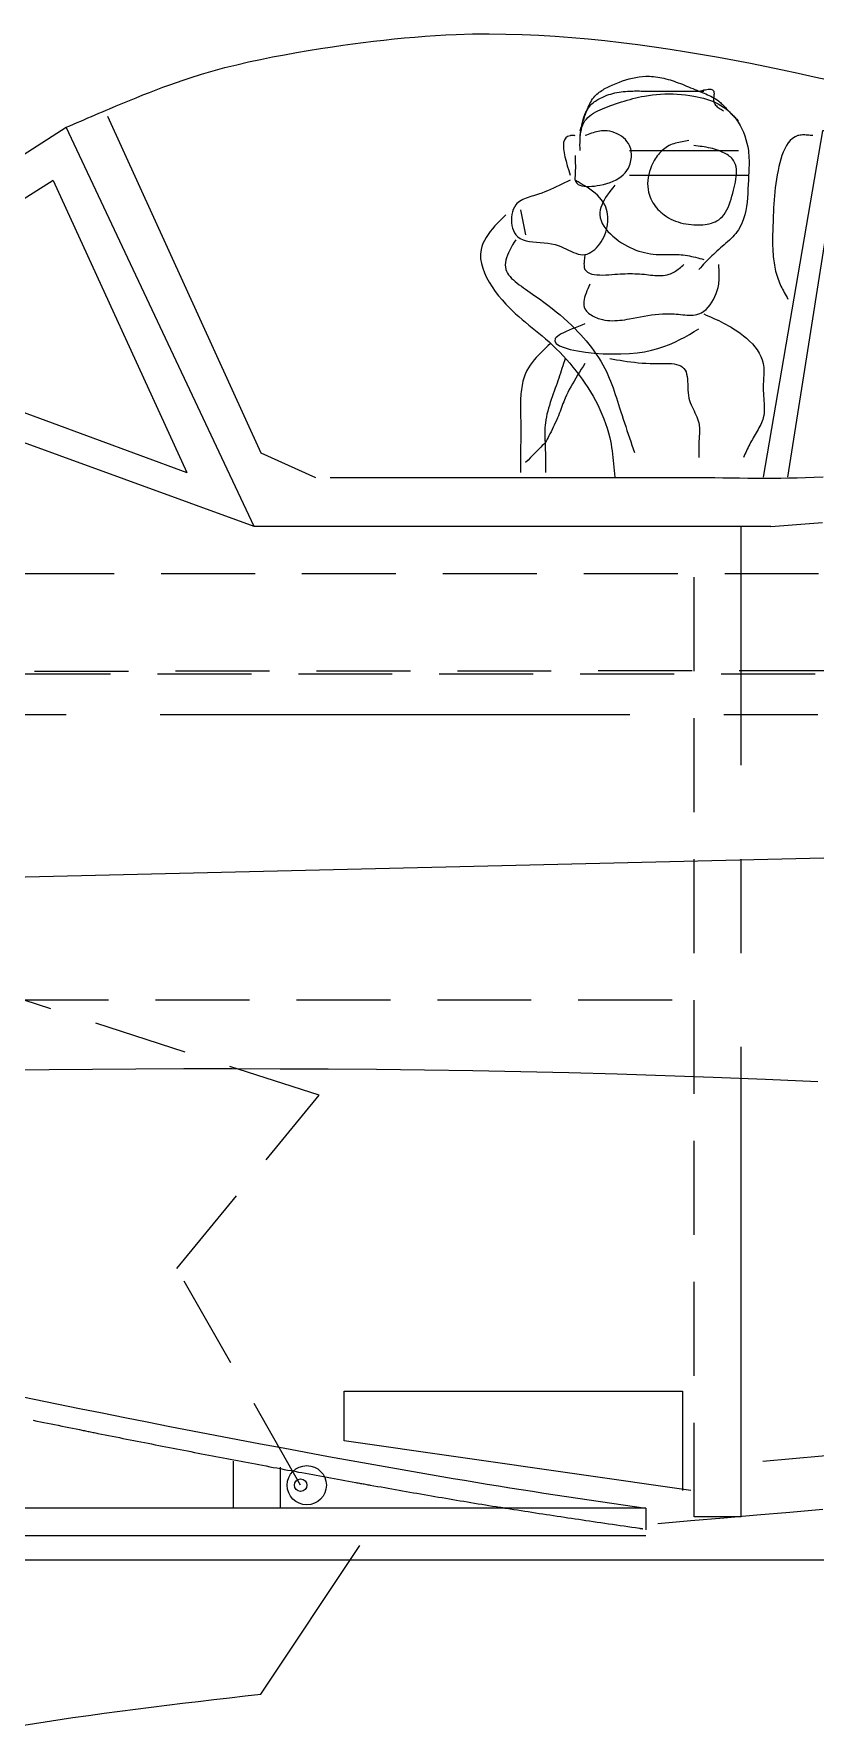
# Model space of a CAD drawing. Extents: x 1.4 to 41.2, y -1.3 to 26.5.
# Drawn here: x 13.041 to 15.12, y 15.809 to 20.309 of the extents above; entities that cross this region are included whole.
import ezdxf

# ---------------------------------------------------------------- set-up
doc = ezdxf.new("R2010")
doc.units = 0
doc.linetypes.add('CENTER', pattern=[2, 1.25, -0.25, 0.25, -0.25])
doc.linetypes.add('HIDDEN', pattern=[0.375, 0.25, -0.125])
doc.layers.get('0').update_dxf_attribs({"color": 9, "linetype": 'CONTINUOUS'})

msp = doc.modelspace()

# ---------------------------------------------------------------- linework, layer by layer
at = {"color": 9, "linetype": 'CONTINUOUS'}
for p, q in [((13.1272, 20.0606), (13.1272, 20.0606)), ((13.6272, 18.9981), (13.1272, 20.0606)), ((14.6262, 19.9986), (14.916, 19.9986)), ((13.0919, 19.9191), (13.4476, 19.1418)), ((14.6262, 19.9328), (14.9424, 19.9328)), ((14.3364, 19.8405), (14.3496, 19.7747)), ((14.455, 19.4454), (14.455, 19.4454)), ((13.8297, 19.1286), (14.8309, 19.1286)), ((15.0022, 18.9981), (13.6272, 18.9981)), ((12.1369, 18.0445), (25.9042, 18.3739)), ((13.5723, 16.3861), (13.5723, 16.5112)), ((14.6697, 16.3862), (7.6818, 16.3862)), ((14.6697, 16.3862), (14.6697, 16.328)), ((14.6697, 16.3123), (7.6818, 16.3123)), ((7.6772, 16.2481), (15.1772, 16.2481)), ((13.6446, 15.891), (13.9081, 16.2862))]:
    msp.add_line(p, q, dxfattribs=at)
at = {"color": 9, "linetype": 'CENTER'}
msp.add_line((14.9232, 16.3632), (14.9232, 18.9981), dxfattribs=at)
at = {"color": 9, "linetype": 'HIDDEN'}
for p, q in [((23.3794, 18.8723), (3.6198, 18.8723)), ((3.6679, 18.6065), (25.8772, 18.6231)), ((7.3648, 17.739), (14.8023, 17.739)), ((14.9807, 16.511), (25.8496, 17.4957))]:
    msp.add_line(p, q, dxfattribs=at)
at = {"color": 9, "linetype": 'CONTINUOUS'}
for points in [[(13.1272, 20.0606), (13.1368, 20.0648), (13.1464, 20.0689), (13.156, 20.073), (13.1656, 20.0772), (13.1752, 20.0813), (13.1848, 20.0854), (13.1944, 20.0895), (13.204, 20.0936), (13.2136, 20.0978), (13.2232, 20.1019), (13.2329, 20.1059), (13.2425, 20.11), (13.2601, 20.1175), (13.2778, 20.1249), (13.2954, 20.1322), (13.3132, 20.1394), (13.3309, 20.1466), (13.3487, 20.1536), (13.3665, 20.1605), (13.3844, 20.1672), (13.4024, 20.1738), (13.4204, 20.1802), (13.4384, 20.1864), (13.4566, 20.1924), (13.4874, 20.202), (13.5184, 20.2109), (13.5495, 20.2193), (13.5809, 20.2271), (13.6123, 20.2345), (13.6439, 20.2413), (13.6757, 20.2477), (13.7075, 20.2538), (13.7394, 20.2594), (13.7713, 20.2648), (13.8033, 20.2699), (13.8353, 20.2747), (13.8627, 20.2787), (13.8901, 20.2825), (13.9175, 20.2861), (13.9449, 20.2895), (13.9723, 20.2927), (13.9998, 20.2957), (14.0272, 20.2984), (14.0547, 20.3008), (14.0822, 20.303), (14.1097, 20.3049), (14.1372, 20.3064), (14.1647, 20.3076), (14.2086, 20.3089), (14.2526, 20.3093), (14.2966, 20.3088), (14.3406, 20.3076), (14.3846, 20.3057), (14.4286, 20.303), (14.4726, 20.2997), (14.5165, 20.2958), (14.5604, 20.2913), (14.6042, 20.2863), (14.648, 20.2807), (14.6917, 20.2747), (14.7346, 20.2684), (14.7775, 20.2616), (14.8203, 20.2545), (14.863, 20.247), (14.9056, 20.2392), (14.9481, 20.231), (14.9906, 20.2225), (15.0331, 20.2138), (15.0754, 20.2047), (15.1177, 20.1953), (15.16, 20.1857)], [(14.4945, 20.0513), (14.4955, 20.0546), (14.4966, 20.0579), (14.4977, 20.0611), (14.4988, 20.0644), (14.4999, 20.0677), (14.501, 20.071), (14.5021, 20.0743), (14.5032, 20.0776), (14.5043, 20.0809), (14.5054, 20.0842), (14.5065, 20.0875), (14.5076, 20.0909), (14.5093, 20.0956), (14.5109, 20.1004), (14.5127, 20.1051), (14.5145, 20.1098), (14.5164, 20.1144), (14.5184, 20.119), (14.5205, 20.1235), (14.5228, 20.1278), (14.5253, 20.132), (14.528, 20.136), (14.5309, 20.1399), (14.534, 20.1436), (14.5367, 20.1463), (14.5395, 20.149), (14.5425, 20.1515), (14.5456, 20.1539), (14.5488, 20.1562), (14.5521, 20.1584), (14.5556, 20.1605), (14.559, 20.1625), (14.5626, 20.1644), (14.5662, 20.1663), (14.5698, 20.1681), (14.5735, 20.1699), (14.582, 20.1738), (14.5905, 20.1775), (14.5991, 20.1809), (14.6078, 20.1841), (14.6166, 20.1869), (14.6254, 20.1895), (14.6342, 20.1916), (14.6431, 20.1934), (14.652, 20.1948), (14.6609, 20.1958), (14.6699, 20.1963), (14.6789, 20.1963), (14.6845, 20.196), (14.69, 20.1956), (14.6956, 20.195), (14.7011, 20.1942), (14.7067, 20.1932), (14.7122, 20.1922), (14.7177, 20.1909), (14.7232, 20.1896), (14.7286, 20.1881), (14.7341, 20.1865), (14.7394, 20.1849), (14.7448, 20.1831), (14.7504, 20.1811), (14.7559, 20.1791), (14.7614, 20.177), (14.7669, 20.1749), (14.7724, 20.1727), (14.7778, 20.1704), (14.7833, 20.1681), (14.7887, 20.1659), (14.7942, 20.1636), (14.7996, 20.1613), (14.8051, 20.159), (14.8107, 20.1567), (14.8153, 20.1549), (14.8199, 20.153), (14.8245, 20.1512), (14.8291, 20.1493), (14.8337, 20.1473), (14.8382, 20.1453), (14.8426, 20.1431), (14.847, 20.1409), (14.8513, 20.1385), (14.8554, 20.136), (14.8595, 20.1333), (14.8634, 20.1304), (14.8657, 20.1284), (14.8681, 20.1264), (14.8703, 20.1243), (14.8726, 20.1222), (14.8748, 20.12), (14.8769, 20.1178), (14.8791, 20.1155), (14.8812, 20.1132), (14.8833, 20.1109), (14.8855, 20.1086), (14.8876, 20.1063), (14.8897, 20.104), (14.8918, 20.1018), (14.894, 20.0995), (14.8962, 20.0973), (14.8983, 20.0951), (14.9005, 20.0929), (14.9027, 20.0907), (14.9049, 20.0885), (14.9071, 20.0863), (14.9094, 20.0842), (14.9116, 20.082), (14.9138, 20.0798), (14.916, 20.0777)], [(14.4945, 19.9987), (14.4944, 20.0061), (14.4943, 20.0134), (14.4944, 20.0207), (14.4946, 20.0278), (14.4949, 20.0348), (14.4956, 20.0417), (14.4966, 20.0484), (14.4979, 20.0548), (14.4996, 20.061), (14.5017, 20.067), (14.5044, 20.0725), (14.5076, 20.0778), (14.5113, 20.0824), (14.5155, 20.0868), (14.5201, 20.0908), (14.5251, 20.0946), (14.5304, 20.098), (14.5361, 20.1013), (14.542, 20.1043), (14.5481, 20.1072), (14.5544, 20.1099), (14.5607, 20.1125), (14.5671, 20.1149), (14.5735, 20.1173), (14.5814, 20.1202), (14.5892, 20.1229), (14.597, 20.1255), (14.6047, 20.1281), (14.6123, 20.1305), (14.62, 20.1328), (14.6276, 20.1349), (14.6352, 20.137), (14.6428, 20.1388), (14.6504, 20.1406), (14.658, 20.1422), (14.6657, 20.1437), (14.6764, 20.1454), (14.6872, 20.1469), (14.698, 20.148), (14.7089, 20.1488), (14.7199, 20.1494), (14.7309, 20.1496), (14.742, 20.1494), (14.7531, 20.149), (14.7642, 20.1482), (14.7753, 20.147), (14.7864, 20.1455), (14.7975, 20.1437), (14.8059, 20.142), (14.8143, 20.1401), (14.8226, 20.1379), (14.8308, 20.1355), (14.8389, 20.1328), (14.8469, 20.1298), (14.8546, 20.1264), (14.8622, 20.1227), (14.8695, 20.1187), (14.8765, 20.1142), (14.8833, 20.1094), (14.8897, 20.1041), (14.8968, 20.0974), (14.9035, 20.0901), (14.9096, 20.0823), (14.9153, 20.0741), (14.9204, 20.0654), (14.9251, 20.0565), (14.9293, 20.0472), (14.9329, 20.0377), (14.9361, 20.0281), (14.9387, 20.0184), (14.9408, 20.0085), (14.9424, 19.9987), (14.9432, 19.9922), (14.9437, 19.9856), (14.9441, 19.9791), (14.9443, 19.9726), (14.9443, 19.966), (14.9443, 19.9595), (14.9441, 19.9529), (14.9438, 19.9463), (14.9435, 19.9397), (14.9431, 19.9331), (14.9428, 19.9264), (14.9424, 19.9197), (14.9419, 19.9081), (14.9413, 19.8965), (14.9407, 19.8848), (14.9399, 19.8731), (14.9388, 19.8615), (14.9373, 19.8501), (14.9354, 19.8389), (14.933, 19.8279), (14.9299, 19.8173), (14.9262, 19.807), (14.9216, 19.7972), (14.9161, 19.7879), (14.9126, 19.783), (14.9088, 19.7782), (14.9049, 19.7736), (14.9007, 19.7691), (14.8963, 19.7647), (14.8918, 19.7604), (14.8871, 19.7562), (14.8824, 19.7519), (14.8777, 19.7478), (14.8729, 19.7436), (14.8681, 19.7394), (14.8634, 19.7352), (14.8587, 19.731), (14.8541, 19.7267), (14.8496, 19.7224), (14.8451, 19.7181), (14.8407, 19.7137), (14.8363, 19.7093), (14.832, 19.7049), (14.8277, 19.7004), (14.8234, 19.696), (14.8191, 19.6915), (14.8149, 19.687), (14.8107, 19.6825)], [(14.4945, 20.0382), (14.4956, 20.0455), (14.4967, 20.0528), (14.4979, 20.0601), (14.4993, 20.0672), (14.5008, 20.0742), (14.5026, 20.0811), (14.5047, 20.0878), (14.5071, 20.0942), (14.5098, 20.1004), (14.513, 20.1064), (14.5167, 20.112), (14.5208, 20.1172), (14.5234, 20.1201), (14.5262, 20.1228), (14.5291, 20.1254), (14.5322, 20.1279), (14.5354, 20.1302), (14.5387, 20.1325), (14.5422, 20.1346), (14.5457, 20.1366), (14.5493, 20.1385), (14.5529, 20.1403), (14.5566, 20.142), (14.5603, 20.1436), (14.5657, 20.1457), (14.571, 20.1475), (14.5764, 20.1491), (14.5819, 20.1506), (14.5873, 20.1519), (14.5928, 20.153), (14.5984, 20.154), (14.6039, 20.1548), (14.6095, 20.1555), (14.615, 20.156), (14.6206, 20.1565), (14.6262, 20.1568), (14.6306, 20.157), (14.635, 20.1571), (14.6394, 20.1572), (14.6438, 20.1572), (14.6482, 20.1572), (14.6526, 20.1572), (14.6569, 20.1571), (14.6613, 20.1571), (14.6657, 20.157), (14.6701, 20.1569), (14.6745, 20.1568), (14.6789, 20.1568), (14.6833, 20.1567), (14.6877, 20.1567), (14.6921, 20.1567), (14.6965, 20.1567), (14.7009, 20.1567), (14.7053, 20.1567), (14.7097, 20.1567), (14.714, 20.1567), (14.7184, 20.1567), (14.7228, 20.1567), (14.7272, 20.1568), (14.7316, 20.1568), (14.7393, 20.1568), (14.747, 20.1568), (14.7547, 20.1568), (14.7623, 20.1569), (14.77, 20.1569), (14.7777, 20.1569), (14.7854, 20.1568), (14.7931, 20.1568), (14.8008, 20.1568), (14.8085, 20.1568), (14.8161, 20.1568), (14.8238, 20.1568)], [(14.8107, 20.1568), (14.8151, 20.1579), (14.8195, 20.1589), (14.8239, 20.1599), (14.828, 20.1607), (14.832, 20.1613), (14.8357, 20.1617), (14.8392, 20.1618), (14.8423, 20.1616), (14.8449, 20.1611), (14.8472, 20.1601), (14.849, 20.1587), (14.8502, 20.1568), (14.8507, 20.1552), (14.8509, 20.1534), (14.851, 20.1514), (14.851, 20.1493), (14.8508, 20.1471), (14.8506, 20.1447), (14.8504, 20.1423), (14.8501, 20.1399), (14.85, 20.1375), (14.8499, 20.135), (14.8499, 20.1327), (14.8502, 20.1304), (14.8509, 20.1274), (14.8519, 20.1246), (14.8534, 20.122), (14.8551, 20.1196), (14.8572, 20.1173), (14.8595, 20.1151), (14.862, 20.1131), (14.8647, 20.1112), (14.8675, 20.1093), (14.8705, 20.1076), (14.8735, 20.1058), (14.8765, 20.1041)], [(13.2368, 20.0903), (13.6452, 19.1945), (13.7902, 19.1286)], [(12.2522, 19.4981), (12.2522, 19.4981), (13.1272, 20.0606), (13.1272, 20.0606)], [(14.4813, 20.0382), (14.4801, 20.0383), (14.479, 20.0383), (14.4778, 20.0384), (14.4767, 20.0384), (14.4756, 20.0385), (14.4744, 20.0385), (14.4733, 20.0385), (14.4722, 20.0385), (14.4712, 20.0384), (14.4701, 20.0384), (14.4691, 20.0383), (14.4681, 20.0382), (14.4613, 20.0363), (14.4562, 20.0326), (14.4527, 20.0272), (14.4508, 20.0204), (14.4501, 20.0123), (14.4506, 20.0031), (14.452, 19.9929), (14.4542, 19.9818), (14.4571, 19.9701), (14.4605, 19.958), (14.4642, 19.9455), (14.4681, 19.9328)], [(14.4813, 19.9855), (14.4815, 19.9813), (14.4816, 19.977), (14.4817, 19.9727), (14.4819, 19.9684), (14.4819, 19.964), (14.482, 19.9597), (14.482, 19.9553), (14.482, 19.9509), (14.4819, 19.9464), (14.4818, 19.942), (14.4816, 19.9374), (14.4813, 19.9328), (14.4812, 19.9317), (14.4811, 19.9305), (14.4811, 19.9294), (14.481, 19.9282), (14.481, 19.9271), (14.4809, 19.926), (14.4809, 19.9249), (14.4809, 19.9238), (14.481, 19.9227), (14.481, 19.9217), (14.4811, 19.9207), (14.4813, 19.9197), (14.4829, 19.9152), (14.4855, 19.9115), (14.4892, 19.9085), (14.4938, 19.9063), (14.4991, 19.9047), (14.5051, 19.9037), (14.5116, 19.9032), (14.5184, 19.9031), (14.5256, 19.9035), (14.5328, 19.9042), (14.54, 19.9053), (14.5472, 19.9065), (14.5569, 19.9086), (14.5661, 19.911), (14.5747, 19.9138), (14.5828, 19.9171), (14.5904, 19.9207), (14.5974, 19.9248), (14.6038, 19.9293), (14.6095, 19.9343), (14.6147, 19.9397), (14.6192, 19.9457), (14.623, 19.9522), (14.6262, 19.9592), (14.6277, 19.9633), (14.6289, 19.9676), (14.6299, 19.972), (14.6307, 19.9764), (14.6311, 19.981), (14.6313, 19.9855), (14.6313, 19.9901), (14.6309, 19.9946), (14.6302, 19.9991), (14.6292, 20.0035), (14.6279, 20.0078), (14.6262, 20.0119), (14.6232, 20.0176), (14.6194, 20.023), (14.6151, 20.028), (14.6102, 20.0325), (14.6048, 20.0367), (14.599, 20.0403), (14.593, 20.0435), (14.5866, 20.0462), (14.5802, 20.0483), (14.5736, 20.0499), (14.5669, 20.051), (14.5603, 20.0514), (14.5558, 20.0514), (14.5512, 20.0511), (14.5467, 20.0505), (14.5423, 20.0497), (14.5379, 20.0487), (14.5335, 20.0476), (14.5291, 20.0462), (14.5248, 20.0448), (14.5205, 20.0432), (14.5162, 20.0416), (14.5119, 20.04), (14.5077, 20.0383)], [(15.0478, 19.1292), (15.1927, 20.0515), (15.14, 20.0515), (14.9819, 19.1292)], [(15.1137, 20.0383), (15.1102, 20.0387), (15.1067, 20.0391), (15.1032, 20.0394), (15.0998, 20.0397), (15.0964, 20.04), (15.093, 20.0401), (15.0897, 20.0402), (15.0864, 20.0401), (15.0832, 20.0399), (15.0801, 20.0395), (15.0771, 20.039), (15.0741, 20.0383), (15.0667, 20.0353), (15.06, 20.0311), (15.0539, 20.0256), (15.0485, 20.0191), (15.0436, 20.0117), (15.0392, 20.0035), (15.0353, 19.9946), (15.0318, 19.9853), (15.0287, 19.9757), (15.026, 19.9658), (15.0236, 19.9559), (15.0214, 19.946), (15.0191, 19.9341), (15.0171, 19.9224), (15.0154, 19.911), (15.0139, 19.8998), (15.0127, 19.8889), (15.0117, 19.8781), (15.0109, 19.8674), (15.0102, 19.8568), (15.0096, 19.8462), (15.0091, 19.8356), (15.0087, 19.825), (15.0083, 19.8143), (15.008, 19.8068), (15.0077, 19.7992), (15.0074, 19.7916), (15.0072, 19.784), (15.007, 19.7763), (15.0069, 19.7686), (15.0069, 19.7608), (15.0069, 19.7531), (15.0071, 19.7453), (15.0073, 19.7376), (15.0077, 19.7298), (15.0083, 19.7221), (15.0088, 19.7164), (15.0093, 19.7108), (15.01, 19.7052), (15.0108, 19.6996), (15.0116, 19.694), (15.0126, 19.6885), (15.0138, 19.683), (15.015, 19.6775), (15.0164, 19.6721), (15.0179, 19.6668), (15.0196, 19.6614), (15.0214, 19.6562), (15.0232, 19.6516), (15.0251, 19.6471), (15.027, 19.6426), (15.0291, 19.6382), (15.0312, 19.6338), (15.0335, 19.6294), (15.0358, 19.6251), (15.0381, 19.6207), (15.0405, 19.6164), (15.0429, 19.6121), (15.0453, 19.6078), (15.0478, 19.6035)], [(14.7843, 20.025), (14.7797, 20.0244), (14.7751, 20.0237), (14.7705, 20.023), (14.766, 20.0223), (14.7614, 20.0214), (14.757, 20.0205), (14.7525, 20.0195), (14.7482, 20.0183), (14.7439, 20.017), (14.7397, 20.0154), (14.7356, 20.0137), (14.7316, 20.0118), (14.7276, 20.0096), (14.7237, 20.0071), (14.72, 20.0045), (14.7163, 20.0016), (14.7128, 19.9985), (14.7094, 19.9952), (14.7062, 19.9917), (14.7031, 19.9881), (14.7001, 19.9844), (14.6973, 19.9805), (14.6946, 19.9764), (14.6921, 19.9723), (14.6882, 19.9652), (14.6847, 19.9578), (14.6817, 19.9503), (14.6792, 19.9426), (14.6772, 19.9347), (14.6757, 19.9268), (14.6748, 19.9189), (14.6744, 19.911), (14.6746, 19.9031), (14.6754, 19.8953), (14.6768, 19.8876), (14.6789, 19.8801), (14.6808, 19.8749), (14.683, 19.8698), (14.6855, 19.8648), (14.6882, 19.86), (14.6913, 19.8553), (14.6946, 19.8508), (14.6981, 19.8464), (14.7018, 19.8422), (14.7057, 19.8382), (14.7098, 19.8344), (14.714, 19.8308), (14.7184, 19.8274), (14.7242, 19.8234), (14.7301, 19.8197), (14.7362, 19.8165), (14.7424, 19.8135), (14.7488, 19.8109), (14.7554, 19.8086), (14.7621, 19.8066), (14.7689, 19.8049), (14.7759, 19.8035), (14.783, 19.8024), (14.7902, 19.8016), (14.7975, 19.801), (14.8034, 19.8008), (14.8094, 19.8007), (14.8153, 19.8008), (14.8213, 19.8012), (14.8271, 19.8018), (14.8329, 19.8027), (14.8385, 19.8038), (14.8439, 19.8052), (14.8491, 19.807), (14.8542, 19.809), (14.8589, 19.8114), (14.8634, 19.8142), (14.8687, 19.8184), (14.8736, 19.8232), (14.8779, 19.8285), (14.8818, 19.8344), (14.8854, 19.8407), (14.8885, 19.8474), (14.8914, 19.8544), (14.8941, 19.8618), (14.8965, 19.8694), (14.8987, 19.8772), (14.9008, 19.8852), (14.9029, 19.8932), (14.9047, 19.9005), (14.9063, 19.9078), (14.9079, 19.915), (14.9092, 19.9221), (14.9101, 19.9292), (14.9108, 19.9361), (14.9109, 19.9428), (14.9106, 19.9493), (14.9097, 19.9555), (14.9082, 19.9615), (14.9059, 19.9671), (14.9029, 19.9723), (14.9007, 19.9752), (14.8982, 19.978), (14.8954, 19.9807), (14.8924, 19.9832), (14.8892, 19.9856), (14.8858, 19.9878), (14.8823, 19.99), (14.8787, 19.9919), (14.8749, 19.9938), (14.8711, 19.9955), (14.8672, 19.9971), (14.8634, 19.9986), (14.8578, 20.0006), (14.8523, 20.0023), (14.8468, 20.0038), (14.8413, 20.0051), (14.8359, 20.0063), (14.8304, 20.0073), (14.8249, 20.0082), (14.8194, 20.0091), (14.8139, 20.0098), (14.8084, 20.0105), (14.803, 20.0112), (14.7975, 20.0118)], [(13.0919, 19.9191), (12.4464, 19.5107), (13.4476, 19.1418)], [(14.4681, 19.9197), (14.4608, 19.9161), (14.4534, 19.9125), (14.4461, 19.9089), (14.4386, 19.9053), (14.4312, 19.9019), (14.4236, 19.8984), (14.416, 19.8951), (14.4082, 19.8919), (14.4004, 19.8888), (14.3924, 19.8857), (14.3842, 19.8829), (14.3759, 19.8802), (14.371, 19.8786), (14.366, 19.8771), (14.361, 19.8756), (14.3561, 19.874), (14.3513, 19.8722), (14.3466, 19.8704), (14.3421, 19.8683), (14.3377, 19.866), (14.3337, 19.8635), (14.3298, 19.8606), (14.3264, 19.8574), (14.3232, 19.8538), (14.3196, 19.8483), (14.3167, 19.8422), (14.3145, 19.8355), (14.3129, 19.8285), (14.312, 19.8212), (14.3117, 19.8138), (14.3121, 19.8065), (14.3131, 19.7993), (14.3147, 19.7924), (14.317, 19.7859), (14.3198, 19.78), (14.3232, 19.7747), (14.3288, 19.7689), (14.3354, 19.7644), (14.3428, 19.761), (14.351, 19.7586), (14.3597, 19.7569), (14.369, 19.7558), (14.3787, 19.755), (14.3886, 19.7543), (14.3987, 19.7535), (14.4088, 19.7524), (14.4188, 19.7507), (14.4286, 19.7484), (14.4359, 19.746), (14.4431, 19.7432), (14.4501, 19.7402), (14.4569, 19.737), (14.4637, 19.7337), (14.4702, 19.7306), (14.4767, 19.7278), (14.483, 19.7253), (14.4893, 19.7234), (14.4955, 19.7221), (14.5016, 19.7216), (14.5076, 19.7221), (14.513, 19.7233), (14.5183, 19.7254), (14.5235, 19.7281), (14.5286, 19.7315), (14.5334, 19.7355), (14.5381, 19.7401), (14.5426, 19.7451), (14.5468, 19.7505), (14.5507, 19.7562), (14.5543, 19.7622), (14.5575, 19.7684), (14.5603, 19.7747), (14.5629, 19.7816), (14.565, 19.7885), (14.5666, 19.7954), (14.5677, 19.8023), (14.5684, 19.8092), (14.5686, 19.816), (14.5684, 19.8227), (14.5677, 19.8293), (14.5665, 19.8357), (14.5649, 19.842), (14.5629, 19.848), (14.5603, 19.8538), (14.5564, 19.8609), (14.5518, 19.8676), (14.5465, 19.874), (14.5407, 19.8799), (14.5344, 19.8856), (14.5276, 19.891), (14.5205, 19.8961), (14.513, 19.901), (14.5053, 19.9058), (14.4974, 19.9105), (14.4894, 19.9151), (14.4813, 19.9197)], [(14.5867, 19.9065), (14.5816, 19.8999), (14.5765, 19.8933), (14.5716, 19.8867), (14.567, 19.88), (14.5626, 19.8734), (14.5586, 19.8668), (14.5551, 19.8603), (14.5522, 19.8537), (14.5498, 19.8471), (14.5481, 19.8405), (14.5472, 19.834), (14.5472, 19.8275), (14.5482, 19.8199), (14.5505, 19.8124), (14.5537, 19.8049), (14.5579, 19.7976), (14.5629, 19.7905), (14.5687, 19.7836), (14.5751, 19.7769), (14.582, 19.7705), (14.5894, 19.7644), (14.5971, 19.7587), (14.605, 19.7533), (14.6131, 19.7484), (14.6206, 19.7442), (14.6281, 19.7404), (14.6357, 19.737), (14.6433, 19.734), (14.6509, 19.7313), (14.6585, 19.729), (14.6662, 19.727), (14.6739, 19.7254), (14.6817, 19.7241), (14.6895, 19.7231), (14.6974, 19.7224), (14.7053, 19.7221), (14.7096, 19.722), (14.714, 19.722), (14.7184, 19.722), (14.7228, 19.7221), (14.7272, 19.7222), (14.7316, 19.7223), (14.736, 19.7224), (14.7404, 19.7224), (14.7448, 19.7225), (14.7492, 19.7224), (14.7536, 19.7223), (14.758, 19.7221), (14.7635, 19.7216), (14.7691, 19.721), (14.7746, 19.7202), (14.7801, 19.7193), (14.7856, 19.7183), (14.7911, 19.7171), (14.7966, 19.7159), (14.802, 19.7146), (14.8075, 19.7132), (14.8129, 19.7118), (14.8184, 19.7104), (14.8238, 19.7089)], [(14.2969, 19.8274), (14.2895, 19.8201), (14.2822, 19.8127), (14.275, 19.8054), (14.2681, 19.798), (14.2615, 19.7905), (14.2553, 19.7829), (14.2496, 19.7753), (14.2444, 19.7676), (14.2399, 19.7597), (14.2361, 19.7517), (14.2331, 19.7435), (14.231, 19.7352), (14.2296, 19.7232), (14.2299, 19.7109), (14.2319, 19.6984), (14.2353, 19.6858), (14.24, 19.6732), (14.2458, 19.6606), (14.2527, 19.6481), (14.2604, 19.6358), (14.2688, 19.6238), (14.2778, 19.6122), (14.2872, 19.601), (14.2969, 19.5903), (14.3055, 19.5813), (14.3142, 19.5728), (14.323, 19.5646), (14.3318, 19.5568), (14.3406, 19.5491), (14.3495, 19.5417), (14.3584, 19.5344), (14.3672, 19.5272), (14.3761, 19.52), (14.3849, 19.5128), (14.3936, 19.5055), (14.4023, 19.498), (14.412, 19.4894), (14.4215, 19.4805), (14.431, 19.4714), (14.4403, 19.462), (14.4494, 19.4524), (14.4583, 19.4426), (14.4671, 19.4326), (14.4756, 19.4223), (14.484, 19.4119), (14.4921, 19.4013), (14.5, 19.3905), (14.5076, 19.3795), (14.515, 19.3682), (14.5222, 19.3568), (14.529, 19.3453), (14.5355, 19.3335), (14.5416, 19.3216), (14.5474, 19.3096), (14.5528, 19.2974), (14.5578, 19.2851), (14.5624, 19.2726), (14.5666, 19.2601), (14.5703, 19.2474), (14.5735, 19.2345), (14.5754, 19.2259), (14.5771, 19.2173), (14.5786, 19.2086), (14.5799, 19.1998), (14.581, 19.1911), (14.5821, 19.1823), (14.583, 19.1735), (14.5839, 19.1646), (14.5846, 19.1558), (14.5854, 19.1469), (14.586, 19.138), (14.5867, 19.1291)], [(14.3232, 19.7615), (14.3191, 19.7545), (14.3151, 19.7475), (14.3112, 19.7406), (14.3076, 19.7337), (14.3043, 19.7268), (14.3014, 19.7201), (14.299, 19.7135), (14.2971, 19.7069), (14.2959, 19.7006), (14.2954, 19.6944), (14.2957, 19.6883), (14.2969, 19.6825), (14.2987, 19.6774), (14.3012, 19.6725), (14.3044, 19.6678), (14.3081, 19.6631), (14.3123, 19.6586), (14.317, 19.6543), (14.3219, 19.65), (14.3272, 19.6458), (14.3326, 19.6417), (14.3382, 19.6377), (14.3439, 19.6337), (14.3495, 19.6298), (14.3621, 19.621), (14.3743, 19.6124), (14.3862, 19.6039), (14.3977, 19.5954), (14.409, 19.587), (14.4199, 19.5785), (14.4307, 19.5699), (14.4412, 19.5612), (14.4515, 19.5524), (14.4616, 19.5433), (14.4715, 19.534), (14.4813, 19.5244), (14.4888, 19.5166), (14.4963, 19.5087), (14.5036, 19.5005), (14.5108, 19.4922), (14.5179, 19.4836), (14.5247, 19.4749), (14.5313, 19.466), (14.5377, 19.4569), (14.5438, 19.4477), (14.5496, 19.4383), (14.5551, 19.4287), (14.5603, 19.419), (14.5645, 19.4105), (14.5684, 19.402), (14.5721, 19.3934), (14.5757, 19.3847), (14.579, 19.3759), (14.5822, 19.3671), (14.5853, 19.3583), (14.5883, 19.3494), (14.5913, 19.3404), (14.5941, 19.3315), (14.597, 19.3225), (14.5999, 19.3136), (14.6031, 19.3036), (14.6063, 19.2937), (14.6095, 19.2838), (14.6128, 19.2739), (14.6161, 19.264), (14.6194, 19.2541), (14.6227, 19.2443), (14.626, 19.2344), (14.6293, 19.2245), (14.6327, 19.2147), (14.636, 19.2048), (14.6394, 19.195)], [(14.5076, 19.722), (14.5071, 19.7183), (14.5065, 19.7146), (14.506, 19.7109), (14.5056, 19.7072), (14.5052, 19.7037), (14.505, 19.7002), (14.5049, 19.6968), (14.505, 19.6936), (14.5053, 19.6906), (14.5058, 19.6877), (14.5066, 19.685), (14.5076, 19.6825), (14.5106, 19.6782), (14.5147, 19.6747), (14.5197, 19.6721), (14.5256, 19.6701), (14.5321, 19.6688), (14.5392, 19.6679), (14.5468, 19.6676), (14.5547, 19.6675), (14.5627, 19.6678), (14.5708, 19.6682), (14.5789, 19.6688), (14.5867, 19.6693), (14.5941, 19.6699), (14.6013, 19.6703), (14.6082, 19.6706), (14.6149, 19.6709), (14.6214, 19.6711), (14.6278, 19.6712), (14.6342, 19.6712), (14.6404, 19.671), (14.6467, 19.6708), (14.653, 19.6704), (14.6593, 19.67), (14.6657, 19.6693), (14.6712, 19.6687), (14.6768, 19.6681), (14.6824, 19.6674), (14.688, 19.6668), (14.6936, 19.6663), (14.6993, 19.666), (14.7049, 19.6658), (14.7104, 19.6658), (14.7159, 19.6662), (14.7212, 19.6668), (14.7265, 19.6679), (14.7316, 19.6693), (14.7352, 19.6707), (14.7387, 19.6722), (14.7422, 19.674), (14.7455, 19.676), (14.7489, 19.6781), (14.7521, 19.6803), (14.7554, 19.6827), (14.7586, 19.6852), (14.7617, 19.6877), (14.7649, 19.6904), (14.768, 19.693), (14.7711, 19.6957)], [(14.5208, 19.643), (14.518, 19.637), (14.5153, 19.6309), (14.5128, 19.625), (14.5104, 19.6191), (14.5083, 19.6133), (14.5066, 19.6076), (14.5053, 19.602), (14.5045, 19.5966), (14.5043, 19.5914), (14.5047, 19.5864), (14.5058, 19.5816), (14.5076, 19.5771), (14.5095, 19.5741), (14.5117, 19.5712), (14.5143, 19.5685), (14.5172, 19.5659), (14.5203, 19.5634), (14.5237, 19.5611), (14.5273, 19.559), (14.5311, 19.557), (14.535, 19.5552), (14.539, 19.5536), (14.5431, 19.5521), (14.5472, 19.5508), (14.5539, 19.549), (14.5607, 19.5476), (14.5673, 19.5467), (14.574, 19.5462), (14.5806, 19.5459), (14.5872, 19.546), (14.5937, 19.5464), (14.6003, 19.5469), (14.6068, 19.5477), (14.6133, 19.5486), (14.6198, 19.5497), (14.6262, 19.5508), (14.6359, 19.5525), (14.6457, 19.5544), (14.6554, 19.5562), (14.6651, 19.5579), (14.6749, 19.5596), (14.6846, 19.5611), (14.6945, 19.5624), (14.7044, 19.5634), (14.7143, 19.5641), (14.7244, 19.5645), (14.7345, 19.5644), (14.7448, 19.5639), (14.7505, 19.5635), (14.7562, 19.5629), (14.7619, 19.5623), (14.7677, 19.5616), (14.7733, 19.5611), (14.779, 19.5607), (14.7845, 19.5604), (14.79, 19.5604), (14.7954, 19.5607), (14.8006, 19.5614), (14.8057, 19.5624), (14.8107, 19.5639), (14.8175, 19.567), (14.8239, 19.571), (14.83, 19.576), (14.8356, 19.5817), (14.8408, 19.588), (14.8456, 19.595), (14.8498, 19.6024), (14.8536, 19.6102), (14.8569, 19.6182), (14.8596, 19.6264), (14.8618, 19.6347), (14.8634, 19.643), (14.864, 19.6475), (14.8645, 19.652), (14.8648, 19.6565), (14.865, 19.6609), (14.865, 19.6653), (14.865, 19.6697), (14.8649, 19.6741), (14.8646, 19.6784), (14.8644, 19.6827), (14.8641, 19.6871), (14.8637, 19.6914), (14.8634, 19.6957)], [(14.5076, 19.5376), (14.4988, 19.5342), (14.49, 19.5307), (14.4814, 19.5273), (14.4731, 19.5239), (14.4651, 19.5205), (14.4577, 19.5172), (14.4508, 19.5139), (14.4446, 19.5106), (14.4392, 19.5074), (14.4347, 19.5042), (14.4311, 19.5011), (14.4286, 19.4981), (14.4271, 19.4914), (14.4309, 19.4852), (14.4396, 19.4794), (14.4523, 19.4742), (14.4685, 19.4696), (14.4876, 19.4656), (14.5089, 19.4623), (14.5318, 19.4598), (14.5556, 19.4581), (14.5797, 19.4573), (14.6034, 19.4574), (14.6262, 19.4585), (14.6469, 19.4606), (14.6663, 19.4635), (14.6843, 19.4673), (14.7012, 19.4718), (14.7171, 19.4769), (14.7321, 19.4826), (14.7464, 19.4889), (14.76, 19.4955), (14.7731, 19.5024), (14.7858, 19.5096), (14.7983, 19.517), (14.8107, 19.5244)], [(14.8238, 19.5639), (14.8304, 19.561), (14.837, 19.5581), (14.8436, 19.5552), (14.8502, 19.5522), (14.8568, 19.5491), (14.8634, 19.546), (14.87, 19.5427), (14.8766, 19.5394), (14.8832, 19.5359), (14.8898, 19.5322), (14.8963, 19.5284), (14.9029, 19.5244), (14.9118, 19.5186), (14.9207, 19.5124), (14.9294, 19.5059), (14.9377, 19.499), (14.9456, 19.4917), (14.9531, 19.4841), (14.9599, 19.4762), (14.9661, 19.468), (14.9715, 19.4595), (14.976, 19.4507), (14.9795, 19.4416), (14.9819, 19.4322), (14.9828, 19.427), (14.9833, 19.4217), (14.9836, 19.4164), (14.9837, 19.411), (14.9836, 19.4055), (14.9834, 19.4), (14.9831, 19.3944), (14.9828, 19.3889), (14.9825, 19.3833), (14.9822, 19.3776), (14.982, 19.372), (14.9819, 19.3663), (14.9821, 19.3595), (14.9824, 19.3527), (14.9829, 19.346), (14.9834, 19.3392), (14.9839, 19.3325), (14.9843, 19.3259), (14.9846, 19.3192), (14.9848, 19.3127), (14.9846, 19.3062), (14.9841, 19.2998), (14.9833, 19.2935), (14.9819, 19.2873), (14.9806, 19.2827), (14.979, 19.2782), (14.9772, 19.2737), (14.9752, 19.2693), (14.973, 19.2649), (14.9707, 19.2605), (14.9683, 19.2562), (14.9658, 19.2518), (14.9632, 19.2475), (14.9606, 19.2432), (14.9581, 19.2389), (14.9556, 19.2346), (14.9531, 19.2302), (14.9507, 19.2259), (14.9484, 19.2215), (14.9461, 19.2171), (14.9439, 19.2127), (14.9417, 19.2083), (14.9396, 19.2039), (14.9375, 19.1995), (14.9354, 19.1951), (14.9333, 19.1907), (14.9313, 19.1863), (14.9292, 19.1819)], [(13.6272, 18.9981), (13.6272, 18.9981), (12.2522, 19.4981)], [(14.4154, 19.4848), (14.4089, 19.4788), (14.4024, 19.4728), (14.396, 19.4667), (14.3897, 19.4605), (14.3836, 19.4543), (14.3777, 19.4479), (14.3721, 19.4414), (14.3668, 19.4347), (14.3618, 19.4278), (14.3573, 19.4207), (14.3532, 19.4134), (14.3496, 19.4058), (14.3475, 19.4007), (14.3456, 19.3955), (14.344, 19.3902), (14.3425, 19.3848), (14.3412, 19.3793), (14.3401, 19.3738), (14.3391, 19.3682), (14.3383, 19.3626), (14.3377, 19.3569), (14.3371, 19.3513), (14.3367, 19.3456), (14.3364, 19.3399), (14.3362, 19.3355), (14.3361, 19.3311), (14.336, 19.3267), (14.336, 19.3223), (14.336, 19.3179), (14.336, 19.3135), (14.336, 19.3091), (14.3361, 19.3047), (14.3362, 19.3003), (14.3362, 19.296), (14.3363, 19.2916), (14.3364, 19.2872), (14.3365, 19.2806), (14.3365, 19.2741), (14.3366, 19.2675), (14.3366, 19.2609), (14.3366, 19.2543), (14.3366, 19.2477), (14.3366, 19.2411), (14.3365, 19.2345), (14.3365, 19.228), (14.3365, 19.2214), (14.3364, 19.2148), (14.3364, 19.2082), (14.3364, 19.2027), (14.3364, 19.1972), (14.3364, 19.1917), (14.3363, 19.1862), (14.3363, 19.1807), (14.3363, 19.1752), (14.3364, 19.1697), (14.3364, 19.1642), (14.3364, 19.1588), (14.3364, 19.1533), (14.3364, 19.1478), (14.3364, 19.1423)], [(14.455, 19.4454), (14.4528, 19.4388), (14.4507, 19.4322), (14.4486, 19.4256), (14.4464, 19.419), (14.4443, 19.4124), (14.4421, 19.4059), (14.4399, 19.3993), (14.4377, 19.3927), (14.4355, 19.3861), (14.4332, 19.3795), (14.4309, 19.3729), (14.4286, 19.3663), (14.4259, 19.3587), (14.4232, 19.3511), (14.4205, 19.3435), (14.4178, 19.3359), (14.4153, 19.3283), (14.4128, 19.3206), (14.4105, 19.313), (14.4084, 19.3053), (14.4065, 19.2975), (14.4048, 19.2898), (14.4034, 19.2819), (14.4023, 19.2741), (14.4016, 19.2676), (14.4011, 19.2611), (14.4008, 19.2545), (14.4007, 19.248), (14.4007, 19.2414), (14.4008, 19.2348), (14.401, 19.2282), (14.4012, 19.2215), (14.4015, 19.2149), (14.4018, 19.2083), (14.402, 19.2017), (14.4023, 19.1951), (14.4024, 19.1906), (14.4024, 19.1862), (14.4025, 19.1818), (14.4025, 19.1774), (14.4025, 19.1731), (14.4025, 19.1687), (14.4025, 19.1643), (14.4025, 19.1599), (14.4024, 19.1555), (14.4024, 19.1511), (14.4023, 19.1467), (14.4023, 19.1423)], [(14.455, 19.4454), (14.455, 19.4454), (14.455, 19.4454)], [(14.5735, 19.4454), (14.5827, 19.4437), (14.5918, 19.4421), (14.601, 19.4405), (14.6104, 19.439), (14.6198, 19.4376), (14.6294, 19.4363), (14.6392, 19.4352), (14.6492, 19.4342), (14.6595, 19.4333), (14.67, 19.4327), (14.6809, 19.4323), (14.6921, 19.4322), (14.6998, 19.4322), (14.7076, 19.4323), (14.7154, 19.4324), (14.7231, 19.4323), (14.7306, 19.4321), (14.7379, 19.4316), (14.7448, 19.4308), (14.7513, 19.4296), (14.7572, 19.4279), (14.7626, 19.4256), (14.7673, 19.4227), (14.7711, 19.419), (14.7742, 19.4146), (14.7765, 19.4095), (14.7781, 19.4038), (14.7793, 19.3976), (14.7801, 19.3909), (14.7805, 19.3839), (14.7809, 19.3767), (14.7812, 19.3693), (14.7815, 19.3618), (14.7821, 19.3544), (14.783, 19.3471), (14.7843, 19.34), (14.7859, 19.3339), (14.7879, 19.3281), (14.7901, 19.3224), (14.7926, 19.3169), (14.7951, 19.3115), (14.7978, 19.3061), (14.8004, 19.3008), (14.8029, 19.2956), (14.8053, 19.2903), (14.8074, 19.285), (14.8092, 19.2796), (14.8107, 19.2741), (14.8114, 19.2699), (14.8119, 19.2657), (14.8123, 19.2614), (14.8124, 19.257), (14.8124, 19.2527), (14.8123, 19.2482), (14.8121, 19.2438), (14.8118, 19.2393), (14.8115, 19.2348), (14.8112, 19.2303), (14.8109, 19.2259), (14.8107, 19.2214), (14.8105, 19.2181), (14.8104, 19.2147), (14.8103, 19.2114), (14.8103, 19.2081), (14.8103, 19.2048), (14.8103, 19.2015), (14.8103, 19.1982), (14.8104, 19.195), (14.8104, 19.1917), (14.8105, 19.1884), (14.8106, 19.1851), (14.8107, 19.1819)], [(14.5076, 19.4322), (14.5027, 19.4243), (14.4977, 19.4165), (14.4928, 19.4087), (14.4879, 19.4009), (14.4832, 19.3931), (14.4786, 19.3854), (14.4741, 19.3777), (14.4698, 19.37), (14.4657, 19.3624), (14.4619, 19.3549), (14.4583, 19.3474), (14.4549, 19.34), (14.4529, 19.3351), (14.4509, 19.3301), (14.449, 19.3252), (14.4471, 19.3202), (14.4452, 19.3151), (14.4433, 19.3099), (14.4413, 19.3045), (14.4391, 19.2989), (14.4368, 19.2931), (14.4343, 19.2871), (14.4316, 19.2807), (14.4286, 19.2741), (14.4259, 19.2683), (14.4231, 19.2624), (14.4202, 19.2565), (14.4173, 19.2506), (14.4144, 19.245), (14.4117, 19.2397), (14.4092, 19.2349), (14.407, 19.2306), (14.4051, 19.227), (14.4037, 19.2242), (14.4027, 19.2223), (14.4022, 19.2214), (14.4022, 19.2214), (14.4022, 19.2213), (14.4022, 19.2213), (14.4022, 19.2213), (14.4022, 19.2213), (14.4023, 19.2213), (14.4023, 19.2213), (14.4023, 19.2214), (14.4023, 19.2214), (14.4023, 19.2214), (14.4023, 19.2214), (14.4022, 19.2214), (14.4015, 19.2208), (14.3999, 19.2192), (14.3973, 19.2167), (14.394, 19.2134), (14.39, 19.2094), (14.3853, 19.2048), (14.3802, 19.1996), (14.3746, 19.1939), (14.3686, 19.1879), (14.3624, 19.1817), (14.356, 19.1752), (14.3495, 19.1687)], [(14.8309, 19.1286), (14.8529, 19.1283), (14.8749, 19.128), (14.8968, 19.1277), (14.9188, 19.1275), (14.9408, 19.1273), (14.9627, 19.1272), (14.9847, 19.1271), (15.0066, 19.1272), (15.0286, 19.1273), (15.0505, 19.1276), (15.0725, 19.128), (15.0944, 19.1286), (15.1178, 19.1294), (15.1411, 19.1303)], [(15.0022, 18.9981), (15.0365, 19.0008), (15.0708, 19.0035), (15.1051, 19.0062), (15.1394, 19.0089)], [(12.966, 17.5524), (13.0813, 17.5536), (13.1966, 17.5545), (13.3119, 17.5551), (13.4401, 17.5556), (13.5682, 17.5557), (13.6964, 17.5554), (13.8245, 17.5548), (13.9526, 17.5538), (14.0807, 17.5524), (14.2088, 17.5504), (14.3369, 17.5481), (14.465, 17.5452), (14.593, 17.5417), (14.721, 17.5377), (14.8489, 17.5332), (14.9881, 17.5275), (15.1272, 17.5212)], [(12.9813, 16.6881), (13.0415, 16.6759), (13.1018, 16.6637), (13.162, 16.6516), (13.2222, 16.6395), (13.2825, 16.6275), (13.3427, 16.6155), (13.4029, 16.6037), (13.4632, 16.592), (13.5235, 16.5804), (13.5838, 16.5688), (13.6441, 16.5574), (13.7044, 16.5461), (13.7648, 16.5349), (13.8252, 16.5238), (13.8856, 16.5128), (13.946, 16.502), (13.9761, 16.4966), (14.0062, 16.4913), (14.0363, 16.486), (14.0665, 16.4807), (14.0966, 16.4755), (14.1268, 16.4703), (14.1569, 16.4652), (14.1871, 16.4601), (14.2173, 16.4551), (14.2475, 16.4502), (14.2777, 16.4453), (14.3079, 16.4404), (14.338, 16.4357), (14.3681, 16.431), (14.3982, 16.4263), (14.4284, 16.4218), (14.4585, 16.4172), (14.4887, 16.4127), (14.5189, 16.4082), (14.549, 16.4038), (14.5792, 16.3994), (14.6094, 16.3949), (14.6395, 16.3906), (14.6697, 16.3862)], [(14.7893, 16.4334), (13.8671, 16.5652), (13.8671, 16.6969), (14.7673, 16.6969), (14.7673, 16.4334)], [(13.0392, 16.6198), (13.0486, 16.6179), (13.0581, 16.616), (13.0676, 16.6141), (13.0771, 16.6122), (13.0866, 16.6102), (13.0961, 16.6083), (13.1056, 16.6064), (13.1151, 16.6045), (13.1246, 16.6026), (13.1341, 16.6007), (13.1436, 16.5987), (13.1531, 16.5968), (13.1626, 16.5949), (13.1721, 16.593), (13.1753, 16.5924), (13.1786, 16.5917), (13.1819, 16.591), (13.1852, 16.5904), (13.1884, 16.5897), (13.1917, 16.5891), (13.195, 16.5884), (13.1983, 16.5877), (13.2016, 16.5871), (13.2048, 16.5864), (13.2081, 16.5858), (13.2114, 16.5851), (13.2209, 16.5832), (13.2304, 16.5813), (13.2399, 16.5794), (13.2494, 16.5775), (13.2589, 16.5756), (13.2684, 16.5737), (13.278, 16.5718), (13.2875, 16.57), (13.297, 16.5681), (13.3065, 16.5662), (13.316, 16.5643), (13.3255, 16.5624), (13.335, 16.5606), (13.3446, 16.5587), (13.3541, 16.5568), (13.3636, 16.5549), (13.3731, 16.5531), (13.3826, 16.5512), (13.3922, 16.5493), (13.4017, 16.5475), (13.4112, 16.5456), (13.4207, 16.5438), (13.4302, 16.5419), (13.4398, 16.5401), (13.4493, 16.5382), (13.4588, 16.5364), (13.4683, 16.5345), (13.4779, 16.5327), (13.4874, 16.5309), (13.4969, 16.529), (13.5064, 16.5272), (13.516, 16.5254), (13.5255, 16.5235), (13.535, 16.5217), (13.5445, 16.5199), (13.5541, 16.5181), (13.5636, 16.5163), (13.5731, 16.5144), (13.5826, 16.5126), (13.5922, 16.5108), (13.6017, 16.509), (13.6112, 16.5072), (13.6208, 16.5054), (13.6303, 16.5036), (13.6398, 16.5018), (13.6494, 16.5), (13.6589, 16.4982), (13.6684, 16.4964), (13.678, 16.4946), (13.6875, 16.4929), (13.697, 16.4911), (13.7066, 16.4893), (13.7161, 16.4875), (13.7257, 16.4858), (13.7352, 16.484), (13.7447, 16.4822), (13.7543, 16.4805), (13.7638, 16.4787), (13.7734, 16.4769), (13.7829, 16.4752), (13.7924, 16.4734), (13.802, 16.4717), (13.8115, 16.4699), (13.8211, 16.4682), (13.8306, 16.4665), (13.8401, 16.4647), (13.8497, 16.463), (13.8592, 16.4613), (13.8688, 16.4595), (13.8783, 16.4578), (13.8879, 16.4561), (13.8974, 16.4544), (13.9006, 16.4538), (13.9039, 16.4532), (13.9071, 16.4526), (13.9104, 16.452), (13.9136, 16.4515), (13.9168, 16.4509), (13.9201, 16.4503), (13.9233, 16.4497), (13.9266, 16.4491), (13.9298, 16.4485), (13.933, 16.448), (13.9363, 16.4474)], [(14.6697, 16.3862), (13.6973, 16.3861), (13.6973, 16.3861), (13.6973, 16.4955)], [(13.9363, 16.4474), (13.9458, 16.4457), (13.9554, 16.444), (13.9649, 16.4423), (13.9745, 16.4406), (13.984, 16.4389), (13.9936, 16.4372), (14.0032, 16.4355), (14.0127, 16.4338), (14.0223, 16.4322), (14.0318, 16.4305), (14.0414, 16.4288), (14.051, 16.4272), (14.0605, 16.4255), (14.0701, 16.4238), (14.0797, 16.4222), (14.0892, 16.4205), (14.0988, 16.4189), (14.1084, 16.4173), (14.118, 16.4156), (14.1275, 16.414), (14.1371, 16.4124), (14.1467, 16.4107), (14.1563, 16.4091), (14.1659, 16.4075), (14.1754, 16.4059), (14.185, 16.4043), (14.1946, 16.4027), (14.2042, 16.4011), (14.2137, 16.3995), (14.2233, 16.3979), (14.2329, 16.3964), (14.2425, 16.3948), (14.2521, 16.3933), (14.2617, 16.3917), (14.2713, 16.3902), (14.2808, 16.3886), (14.2824, 16.3884), (14.2839, 16.3881), (14.2854, 16.3879), (14.287, 16.3876), (14.2885, 16.3874), (14.29, 16.3872), (14.2916, 16.3869), (14.2931, 16.3867), (14.2946, 16.3864), (14.2962, 16.3862), (14.2977, 16.3859), (14.2992, 16.3857), (14.3088, 16.3842), (14.3184, 16.3827), (14.328, 16.3812), (14.3376, 16.3797), (14.3472, 16.3782), (14.3568, 16.3767), (14.3664, 16.3752), (14.376, 16.3737), (14.3856, 16.3722), (14.3952, 16.3708), (14.4048, 16.3693), (14.4144, 16.3678), (14.424, 16.3664), (14.4336, 16.3649), (14.4432, 16.3635), (14.4527, 16.362), (14.4623, 16.3606), (14.4719, 16.3592), (14.4815, 16.3577), (14.4911, 16.3563), (14.5007, 16.3549), (14.5103, 16.3535), (14.5199, 16.352), (14.5296, 16.3506), (14.5398, 16.3491), (14.5501, 16.3476), (14.5603, 16.3461), (14.5706, 16.3446), (14.5808, 16.3431), (14.5911, 16.3416), (14.6014, 16.3401), (14.6116, 16.3386), (14.6219, 16.3371), (14.6321, 16.3356), (14.6424, 16.3341), (14.6527, 16.3326), (14.6534, 16.3325), (14.6542, 16.3324), (14.6549, 16.3323), (14.6557, 16.3322), (14.6564, 16.3321), (14.6572, 16.332), (14.658, 16.3319), (14.6587, 16.3318), (14.6595, 16.3316), (14.6602, 16.3315), (14.661, 16.3314), (14.6617, 16.3313)], [(14.7014, 16.3456), (14.7892, 16.3531), (14.877, 16.3606), (14.9648, 16.368), (15.0527, 16.3755), (15.1405, 16.3829)], [(13.0145, 15.8085), (13.1446, 15.8285), (13.1863, 15.8345), (13.228, 15.8402), (13.2696, 15.8458), (13.3113, 15.8513), (13.353, 15.8566), (13.3946, 15.8617), (13.4363, 15.8668), (13.478, 15.8717), (13.5196, 15.8766), (13.5613, 15.8814), (13.603, 15.8862), (13.6446, 15.891)]]:
    msp.add_lwpolyline(points, dxfattribs=at)
at = {"color": 9, "linetype": 'HIDDEN'}
for points in [[(14.9232, 16.3632), (14.7982, 16.3632), (14.7982, 18.9257)], [(3.6198, 18.8723), (3.6198, 18.8723), (3.6198, 18.6065), (25.8865, 18.6065)], [(13.7508, 16.4471), (13.4214, 17.0235), (13.8002, 17.4846), (12.7791, 17.814), (11.8075, 17.8469)]]:
    msp.add_lwpolyline(points, dxfattribs=at)
at = {"color": 9, "linetype": 'CENTER'}
msp.add_lwpolyline([(1.8772, 18.4981), (1.3772, 18.4981), (28.2523, 18.4981)], dxfattribs=at)
at = {"color": 9, "linetype": 'CONTINUOUS'}
for centre, radius in [((13.7672, 16.4471), 0.0521), ((13.7508, 16.4471), 0.0165)]:
    msp.add_circle(centre, radius, dxfattribs=at)

doc.saveas('drawing.dxf')
